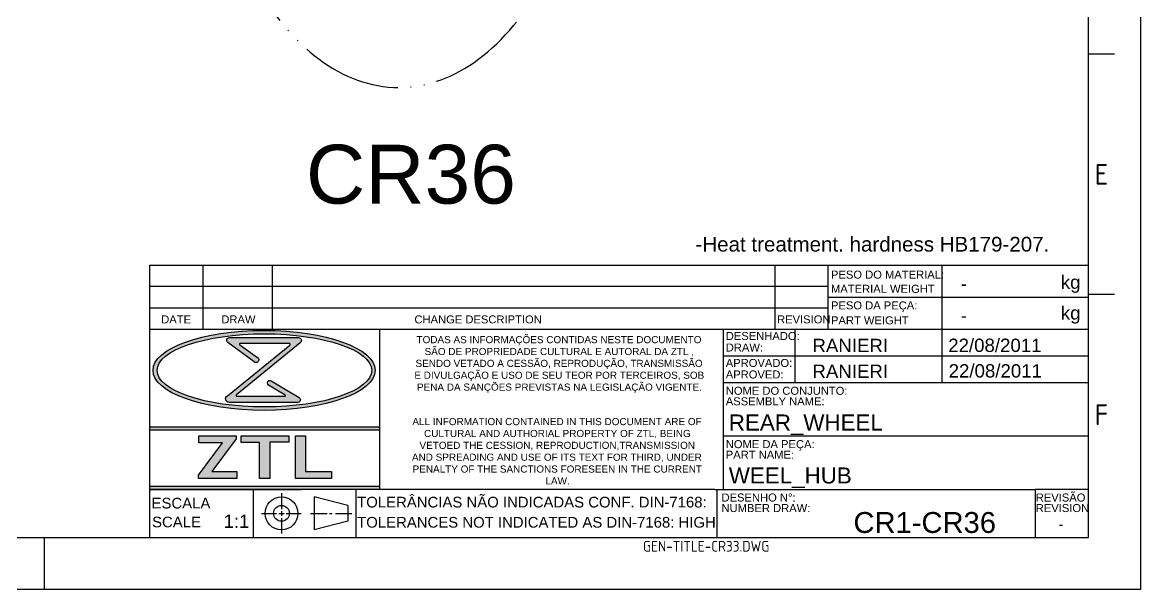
# Model space of a CAD drawing. Header units: millimetres. Extents: x 3078 to 3339, y 1209 to 1394.
# Drawn here: x 3205.4 to 3338.6, y 1209.3 to 1276.8 of the extents above; entities that cross this region are included whole.
import ezdxf
from ezdxf.enums import TextEntityAlignment as Align

# ---------------------------------------------------------------- set-up
doc = ezdxf.new("R2010")
doc.units = ezdxf.units.MM
doc.linetypes.add('ACAD_ISO02W100', pattern=[15, 12, -3])
doc.linetypes.add('ACAD_ISO05W100', pattern=[33, 24, -3, 0, -3, 0, -3])
for name, color, linetype, lineweight in [('AM_0', 7, 'Continuous', 25), ('AM_5', 3, 'Continuous', 25), ('AM_8', 40, 'ACAD_ISO02W100', 30), ('AM_BOR', 2, 'ACAD_ISO05W100', 30)]:
    doc.layers.add(name, color=color, linetype=linetype, lineweight=lineweight)
doc.styles.add('ACISOTS', font='isocp.shx', dxfattribs={"height": 1})
doc.styles.get("Standard").update_dxf_attribs({"font": 'arial.ttf'})

# ---------------------------------------------------------------- blocks, each defined once
blk = doc.blocks.new('A3 ZTL')
for p, q in [((401.174168297453, 9.784735812133079), (401.174168297453, 280.8219178082171)), ((19.56947162426601, 9.784735812133079), (401.174168297453, 9.784735812133079))]:
    blk.add_line(p, q)
at = {"layer": 'AM_BOR', "color": 135, "linetype": 'Continuous', "lineweight": 25}
for p, q in [((410.9589041095861, 290.6066536203501), (410.9589041095861, 5.684341886080801e-14)), ((410.9589041095861, 5.684341886080801e-14), (0, 5.684341886080801e-14))]:
    blk.add_line(p, q, dxfattribs=at)
at = {"layer": 'AM_BOR', "color": 135, "lineweight": 25}
for p, q in [((406.0665362035195, 100.2935420743633), (401.174168297453, 100.2935420743633)), ((406.0665362035195, 55.28375733855154), (401.174168297453, 55.28375733855154)), ((205.4794520547931, 9.784735812133079), (205.4794520547931, 5.684341886080801e-14))]:
    blk.add_line(p, q, dxfattribs=at)
at = {"layer": 'AM_BOR', "color": 135, "lineweight": 25, "style": 'ACISOTS'}
for s, p in [('E', (403.6203522504863, 77.78864970645742)), ('F', (403.6203522504863, 32.7788649706456))]:
    blk.add_text(s, height=3.9138943248532, dxfattribs=at).set_placement(p, align=Align.MIDDLE)

msp = doc.modelspace()

# ---------------------------------------------------------------- hatches: boundary and pattern name
at = {"linetype": 'Continuous'}
h = msp.add_hatch(color=0, dxfattribs=at)
h.paths.add_polyline_path([(3247.960779658288, 1228.653015524278), (3220.551509947556, 1228.653015524278), (3220.551509947556, 1228.268947270669), (3247.960779658288, 1228.268947270669)])
h.paths.add_polyline_path([(3247.960779658288, 1221.603428680654), (3220.551509947556, 1221.603428680654), (3220.551509947556, 1221.219360427046), (3247.960779658288, 1221.219360427046)])
at = {"layer": 'AM_8', "linetype": 'Continuous'}
h = msp.add_hatch(color=0, dxfattribs=at)
edge = h.paths.add_edge_path()
edge.add_ellipse((3234.207546379155, 1235.37876039232), major_axis=(13.223888267794, 0), ratio=0.3599074264618837, start_angle=191.4591559026164, end_angle=452.8175037975291)
edge.add_ellipse((3234.207546379155, 1235.37876039232), major_axis=(13.223888267794, 0), ratio=0.3599074264618837, start_angle=92.8175037975291, end_angle=191.4591559026164)
edge = h.paths.add_edge_path(flags=16)
edge.add_ellipse((3234.248361291795, 1235.37876039232), major_axis=(12.77492894233597, 0), ratio=0.3406641629368744, start_angle=93.06698418125112, end_angle=371.4591559026165)
edge.add_ellipse((3234.248361291795, 1235.37876039232), major_axis=(12.77492894233597, 0), ratio=0.3406641629368744, start_angle=11.45915590261644, end_angle=93.06698418125112)
h = msp.add_hatch(color=0, dxfattribs=at)
edge = h.paths.add_edge_path()
edge.add_line((3237.289278671065, 1238.393871998989), (3229.845929588482, 1232.365596891691))
edge.add_arc((3230.044293309552, 1231.994732719439), 0.4205810267904718, 118.1409420618386, 270)
edge.add_line((3230.044293309552, 1231.574151692649), (3238.230366332498, 1231.574151692649))
edge.add_arc((3238.219713590821, 1231.884087665976), 0.3101189908201312, 271.9685258002675, 418.9108275581087)
edge.add_line((3238.379850200919, 1232.149662616929), (3235.065134943081, 1234.148372446017))
edge.add_arc((3234.908268573913, 1233.890695008954), 0.3016698847204793, 58.66818673949553, 238.8052457285299)
edge.add_line((3234.752019051065, 1233.632643064654), (3236.732146662748, 1232.433682927602))
edge.add_arc((3236.688046382963, 1232.371502707701), 0.07623132180457974, -90.0000000000017, 54.654466378775, ccw=False)
edge.add_line((3236.688046382963, 1232.295271385897), (3230.983034953535, 1232.295271385897))
edge.add_arc((3230.999929233892, 1232.399841361021), 0.1059259005449909, 129.2363501875215, 260.8226179196582, ccw=False)
edge.add_line((3230.932928896016, 1232.481885563319), (3238.511693822753, 1238.670986030603))
edge.add_arc((3238.313805500168, 1238.942655308096), 0.336101152257904, 306.0702039235753, 450.0000000000005)
edge.add_line((3238.313805500168, 1239.278756460354), (3230.09560873772, 1239.278756460354))
edge.add_arc((3230.082695074939, 1238.953380410345), 0.3256322106394618, 87.72721362459266, 233.7470792136513)
edge.add_line((3229.89013222035, 1238.690785887099), (3233.046885221219, 1236.375911374226))
edge.add_arc((3233.250645507505, 1236.641182611652), 0.3344952670406038, 232.4713934687198, 414.7334021946169)
edge.add_line((3233.443776965383, 1236.914289410634), (3231.316871081752, 1238.418361940518))
edge.add_arc((3231.359047546425, 1238.499463257898), 0.09141267884234981, 89.99999999999858, 242.5234665523123, ccw=False)
edge.add_line((3231.359047546425, 1238.590875936741), (3237.236916827537, 1238.590875936741))
edge.add_arc((3237.218996439152, 1238.480652243275), 0.1116709582708994, -50.99642107156359, 80.76553650730273, ccw=False)
for points in [[(3226.394448381729, 1222.903765147008), (3226.394448381729, 1222.523138395001), (3230.964188703144, 1222.523138395001), (3230.964188703144, 1223.326683714166), (3228.002319452569, 1223.326683714166), (3230.87956373274, 1227.217534864539), (3230.87956373274, 1227.598161616545), (3226.436760866931, 1227.598161616545), (3226.436760866931, 1226.752324482228), (3229.250536082614, 1226.752324482228)], [(3231.471937178833, 1226.79461629738), (3233.672183042505, 1226.79461629738), (3233.672183042505, 1222.523138395001), (3234.878086513978, 1222.523138395001), (3234.878086513978, 1226.836908112532), (3237.1418000954, 1226.836908112532), (3237.1418000954, 1227.598161616545), (3231.471937178833, 1227.598161616545)], [(3242.219289565874, 1222.501992695245), (3242.219289565874, 1223.326683714166), (3239.151640112347, 1223.326683714166), (3239.151640112347, 1227.598161616545), (3237.966892546791, 1227.598161616545), (3237.966892546791, 1222.501992695245)]]:
    msp.add_hatch(color=0, dxfattribs=at).paths.add_polyline_path(points)

# ---------------------------------------------------------------- linework, layer by layer
at = {"linetype": 'Continuous'}
msp.add_line((3220.551509947556, 1247.899860427046), (3332.355509947556, 1247.899860427046), dxfattribs=at)
at = {"layer": 'AM_5', "linetype": 'ACAD_ISO05W100', "ltscale": 0.5, "extrusion": (0, 0, -1)}
msp.add_ellipse((3250.24472899183, 1312.211102996696), major_axis=(-7.929749506642076e-15, -43.16754573461822), ratio=0.5664984755004887, start_param=-1.570796326794897, end_param=4.71238898038469, dxfattribs=at)
at = {"layer": 'AM_8', "color": 0, "linetype": 'Continuous'}
for p, q in [((3220.551509947556, 1247.899860427046), (3220.551509947556, 1215.502110427046)), ((3226.904009947556, 1247.899860427046), (3226.904009947556, 1240.276860427046)), ((3235.162259947556, 1247.899860427046), (3235.162259947556, 1240.276860427046)), ((3295.033230266637, 1247.899860427046), (3295.033230266637, 1240.276860427046)), ((3301.385730266638, 1240.276860427046), (3301.385730266638, 1247.899860427046)), ((3314.886134947556, 1247.899860427046), (3314.886134947556, 1244.088360427046)), ((3332.355509947556, 1215.502110427046), (3332.355509947556, 1247.899860427046)), ((3301.385730266638, 1245.358860427046), (3220.551509947556, 1245.358860427046)), ((3301.385730266638, 1244.088360427046), (3332.355509947556, 1244.088360427046)), ((3314.886134947556, 1244.088360427046), (3314.886134947556, 1240.276860427046)), ((3220.551509947556, 1242.817860427046), (3301.385730266638, 1242.817860427046)), ((3220.551509947556, 1240.276860427046), (3287.888009947556, 1240.276860427046)), ((3247.960779658288, 1240.276860427046), (3247.960779658288, 1221.219360427046)), ((3287.888009947556, 1240.276860427046), (3332.355509947556, 1240.276860427046)), ((3288.857851418696, 1240.276860427046), (3288.857851418696, 1228.207110427046)), ((3297.416759947556, 1240.276860427046), (3297.416759947556, 1233.924360427046)), ((3314.886134947556, 1240.276860427046), (3314.886134947556, 1233.924360427046)), ((3230.09560873772, 1239.278756460354), (3238.313805500168, 1239.278756460354)), ((3288.857851418696, 1237.100610427046), (3332.355509947556, 1237.100610427045)), ((3288.857851418696, 1233.924360427046), (3332.355509947556, 1233.924360427046)), ((3220.551509947556, 1228.653015524278), (3247.960779658289, 1228.653015524278)), ((3247.960779658289, 1228.268947270669), (3220.551509947556, 1228.268947270669)), ((3226.436760866931, 1226.752324482228), (3226.436760866931, 1227.598161616545)), ((3226.436760866931, 1227.598161616545), (3230.87956373274, 1227.598161616545)), ((3230.87956373274, 1227.598161616545), (3230.87956373274, 1227.217534864539)), ((3231.471937178833, 1226.79461629738), (3231.471937178833, 1227.598161616545)), ((3231.471937178833, 1227.598161616545), (3237.1418000954, 1227.598161616545)), ((3237.1418000954, 1227.598161616545), (3237.1418000954, 1226.836908112532)), ((3237.966892546791, 1222.501992695245), (3237.966892546791, 1227.598161616545)), ((3237.966892546791, 1227.598161616545), (3239.151640112347, 1227.598161616545)), ((3239.151640112347, 1227.598161616545), (3239.151640112347, 1223.326683714166)), ((3288.857851418696, 1228.207110427046), (3288.857851418696, 1221.219360427046)), ((3288.857851418696, 1227.571860427046), (3332.355509947556, 1227.571860427046)), ((3226.394448381729, 1222.903765147008), (3229.250536082614, 1226.752324482228)), ((3229.250536082614, 1226.752324482228), (3226.436760866931, 1226.752324482228)), ((3230.87956373274, 1227.217534864539), (3228.002319452569, 1223.326683714166)), ((3233.672183042505, 1226.79461629738), (3231.471937178833, 1226.79461629738)), ((3233.672183042505, 1222.523138395001), (3233.672183042505, 1226.79461629738)), ((3234.878086513978, 1226.836908112532), (3234.878086513978, 1222.523138395001)), ((3237.1418000954, 1226.836908112532), (3234.878086513978, 1226.836908112532)), ((3226.394448381729, 1222.523138395001), (3226.394448381729, 1222.903765147008)), ((3230.964188703144, 1222.523138395001), (3226.394448381729, 1222.523138395001)), ((3228.002319452569, 1223.326683714166), (3230.964188703144, 1223.326683714166)), ((3230.964188703144, 1223.326683714166), (3230.964188703144, 1222.523138395001)), ((3234.878086513978, 1222.523138395001), (3233.672183042505, 1222.523138395001)), ((3242.219289565874, 1222.501992695245), (3237.966892546791, 1222.501992695245)), ((3239.151640112347, 1223.326683714166), (3242.219289565874, 1223.326683714166)), ((3242.219289565874, 1223.326683714166), (3242.219289565874, 1222.501992695245)), ((3220.551509947556, 1221.603428680654), (3247.960779658289, 1221.603428680654)), ((3220.551509947556, 1221.219360427046), (3238.647757165534, 1221.219360427046)), ((3287.888009947556, 1221.219360427046), (3220.551509947556, 1221.219360427046)), ((3248.732266980619, 1221.219360427046), (3220.551509947556, 1221.219360427046)), ((3232.897217489728, 1221.219360427046), (3232.897217489728, 1215.502110427046)), ((3245.130307565007, 1221.219360427046), (3245.130307565007, 1215.502110427046)), ((3287.888009947556, 1221.219360427046), (3326.003009947556, 1221.219360427046)), ((3288.15261199031, 1215.502110427046), (3288.15261199031, 1221.219360427046)), ((3332.355509947556, 1221.219360427046), (3326.003009947556, 1221.219360427046)), ((3326.003009947556, 1221.219360427046), (3326.003009947556, 1215.502110427046)), ((3236.282303260436, 1220.760956497491), (3236.282303260436, 1218.875846633894)), ((3244.179532660715, 1219.303152676397), (3240.183155962521, 1220.316281497491)), ((3240.183155962521, 1220.316281497491), (3240.183155962521, 1216.4051893566)), ((3233.893440071326, 1218.360735427046), (3235.686903269432, 1218.360735427046)), ((3235.958806978175, 1218.360735427046), (3236.590012778221, 1218.360735427046)), ((3236.282303260436, 1218.613768657239), (3236.282303260436, 1218.050786217891)), ((3236.83278411107, 1218.360735427046), (3238.614990230521, 1218.360735427046)), ((3239.747504257822, 1218.360735427046), (3241.712434197143, 1218.360735427046)), ((3242.014952709201, 1218.360735427046), (3242.331222157783, 1218.360735427046)), ((3242.697042077547, 1218.360735427046), (3244.642880326024, 1218.360735427046)), ((3244.179532660715, 1219.303152676397), (3244.179532660715, 1217.418318177694)), ((3236.282303260436, 1217.798414862746), (3236.282303260436, 1215.9605143566)), ((3244.179532660715, 1217.418318177694), (3240.183155962521, 1216.4051893566)), ((3220.551509947556, 1215.502110427046), (3332.355509947556, 1215.502110427046))]:
    msp.add_line(p, q, dxfattribs=at)
msp.add_lwpolyline([(3230.09560873772, 1239.278756460354), (3238.313805500168, 1239.278756460354, -0.7260746131415354), (3238.511693822752, 1238.670986030603), (3230.932928896016, 1232.481885563319, 0.6468440207606893), (3230.983034953536, 1232.295271385897), (3236.688046382963, 1232.295271385897, 0.730914653301359), (3236.732146662748, 1232.433682927602), (3234.752019051065, 1233.632643064654, -1.001196781170949), (3235.06513494308, 1234.148372446017), (3238.379850200919, 1232.149662616929, -0.7463433527497811), (3238.230366332498, 1231.574151692649), (3230.044293309552, 1231.574151692649, -0.7802957405863892), (3229.845929588483, 1232.365596891691), (3237.289278671065, 1238.393871998989, 0.647931899410164), (3237.236916827536, 1238.590875936741), (3231.359047546425, 1238.590875936741, 0.7849704651204459), (3231.316871081752, 1238.418361940518), (3233.443776965383, 1236.914289410634, -1.019937174804642), (3233.046885221219, 1236.375911374226), (3229.89013222035, 1238.690785887099, -0.7400952245833278), (3230.09560873772, 1239.278756460354, -0.2577935723604032)], format="xyb", dxfattribs=at)
for radius in [1.955546070445205, 0.9424172493515589]:
    msp.add_circle((3236.282303260436, 1218.360735427046), radius, dxfattribs=at)
for centre, major_axis, ratio in [((3234.207546379155, 1235.37876039232), (-13.22388826779399, 0), 0.3599074264618837), ((3234.248361291795, 1235.37876039232), (-12.77492894233597, 0), 0.3406641629368744)]:
    msp.add_ellipse(centre, major_axis=major_axis, ratio=ratio, dxfattribs=at)

# ---------------------------------------------------------------- block references
at = {"linetype": 'ByBlock', "lineweight": 0, "xscale": 0.6352500000000001, "yscale": 0.6352500000000001, "zscale": 0.6352500000000001}
msp.add_blockref('A3 ZTL', (3077.509619536599, 1209.286357002388), dxfattribs=at)

# ---------------------------------------------------------------- texts
at = {"insert": (3285.576039774614, 1251.269613127506), "char_height": 1.75, "width": 42.9493690313779, "attachment_point": 1}
msp.add_mtext('-Heat treatment. hardness HB179-207.', dxfattribs=at)
at = {"color": 0, "linetype": 'Continuous', "char_height": 0.847, "attachment_point": 1}
for s, width, insert in [('\\pi0.64087;TODAS AS INFORMAÇÕES CONTIDAS NESTE DOCUMENTO \\P\\pi1.5979;SÃO DE PROPRIEDADE CULTURAL E AUTORAL DA ZTL , \\P\\pi0.52041;SENDO VETADO A CESSÃO, REPRODUÇÃO, TRANSMISSÃO \\P\\pi0.38088;E DIVULGAÇÃO E USO DE SEU TEOR POR TERCEIROS, SOB \\P\\pi0.69402;PENA DA SANÇÕES PREVISTAS NA LEGISLAÇÃO VIGENTE.', 35.12360685456406, (3251.720151949746, 1239.460809508514)), ('\\pi0.14487;ALL INFORMATION CONTAINED IN THIS DOCUMENT ARE OF \\P\\pi1.5303;CULTURAL AND AUTHORIAL PROPERTY OF ZTL, BEING  \\P\\pi0.98985;VETOED THE CESSION, REPRODUCTION,TRANSMISSION \\P\\pi0.092006;AND SPREADING AND USE OF ITS TEXT FOR THIRD, UNDER \\P\\pi0.17434;PENALTY OF THE SANCTIONS FORESEEN IN THE CURRENT \\P\\pi15.99;LAW.', 34.68337302563486, (3251.720151949746, 1229.70747634594))]:
    msp.add_mtext_dynamic_manual_height_columns(s, width=width, gutter_width=12.5, heights=[0], dxfattribs=dict(at, insert=insert))
at = {"layer": 'AM_0', "insert": (3239.192496942186, 1262.226701276689), "char_height": 7, "attachment_point": 1}
msp.add_mtext_dynamic_manual_height_columns('CR36', width=49.00068804733928, gutter_width=12.5, heights=[0], dxfattribs=at)
at = {"layer": 'AM_8', "color": 0, "linetype": 'Continuous'}
for s, height, p in [('PESO DO MATERIAL:', 0.952875, (3301.705618196806, 1246.297730993389)), ('kg', 1.588125, (3329.072909899582, 1245.07960909686)), ('MATERIAL WEIGHT', 0.952875, (3301.705618196806, 1244.610084881913)), ('PESO DA PEÇA:', 0.952875, (3301.705618196806, 1242.635622104294)), ('kg', 1.588125, (3329.072909899582, 1241.415597973222)), ('DATE', 0.952875, (3221.958649481287, 1240.969009465395)), ('DRAW', 0.952875, (3229.117043774547, 1240.969009465395)), ('CHANGE DESCRIPTION', 0.952875, (3252.108946723471, 1240.969009465395)), ('REVISION', 0.952875, (3295.284700104666, 1240.969009465395)), ('PART WEIGHT', 0.952875, (3301.705618196806, 1240.857383885093)), ('DESENHADO:', 0.952875, (3289.177736648867, 1238.994014184204)), ('DRAW:', 0.952875, (3289.177736648867, 1237.623440342456)), ('APROVADO:', 0.952875, (3289.177736648867, 1235.784865619115)), ('APROVED:', 0.952875, (3289.177736648867, 1234.414291777367)), ('NOME DO CONJUNTO:', 0.952875, (3289.177736648867, 1232.475431503422)), ('ASSEMBLY NAME:', 0.952875, (3289.177736648867, 1231.220729586148)), ('NOME DA PEÇA:', 0.952875, (3289.177736648867, 1226.122931503422)), ('PART NAME:', 0.952875, (3289.177736648867, 1224.868229586148)), ('REVISÃO', 0.952875, (3326.082772143536, 1219.770431503422)), ('ESCALA', 1.2705, (3220.810506173153, 1218.943807992262)), ('TOLERÂNCIAS NÃO INDICADAS CONF. DIN-7168:', 1.2705, (3245.288152540932, 1219.062128579922)), ('DESENHO N%%d:', 0.952875, (3288.670950925829, 1219.770431503422)), ('NUMBER DRAW:', 0.952875, (3288.670950925829, 1218.515729586148)), ('REVISION', 0.952875, (3326.082772143536, 1218.515729586148)), ('SCALE', 1.2705, (3220.869854264566, 1216.698955823239)), ('TOLERANCES NOT INDICATED AS DIN-7168: HIGH', 1.2705, (3245.288152540932, 1216.664098079568))]:
    msp.add_text(s, height=height, dxfattribs=at).set_placement(p)
for p in [(3317.148470066483, 1245.693571803332), (3317.148470066483, 1241.914123842293)]:
    msp.add_attdef('-', text='', height=1.588125, dxfattribs=at).set_placement(p, align=Align.MIDDLE_LEFT)
for tag, p, height in [('RANIERI', (3299.500032531473, 1237.548368673014), 1.588125), ('22/08/2011', (3315.666952685543, 1237.567121094704), 1.588125), ('RANIERI', (3299.498749200531, 1234.475011764541), 1.588125), ('22/08/2011', (3315.718039504281, 1234.527748330948), 1.588125), ('REAR_WHEEL', (3289.536653813272, 1228.222722911289), 1.90575), ('WEEL_HUB', (3289.536653813272, 1221.918432604661), 1.90575), ('CR1-CR36', (3304.380530321257, 1216.033573223018), 2.484533333333334), ('1:1', (3229.377738394111, 1216.633104337732), 1.588125)]:
    msp.add_attdef(tag, p, '', height=height, dxfattribs=at)
msp.add_attdef('-', text='', height=1.242266666666667, dxfattribs=at).set_placement((3329.089519709283, 1217.0833849107), align=Align.MIDDLE_CENTER)
at = {"layer": 'AM_8', "color": 0, "linetype": 'Continuous', "style": 'ACISOTS'}
msp.add_attdef('GEN-TITLE-CR33.DWG', (3279.314355566617, 1213.816189781413), '', height=1.2705, dxfattribs=at)

doc.saveas('drawing.dxf')
